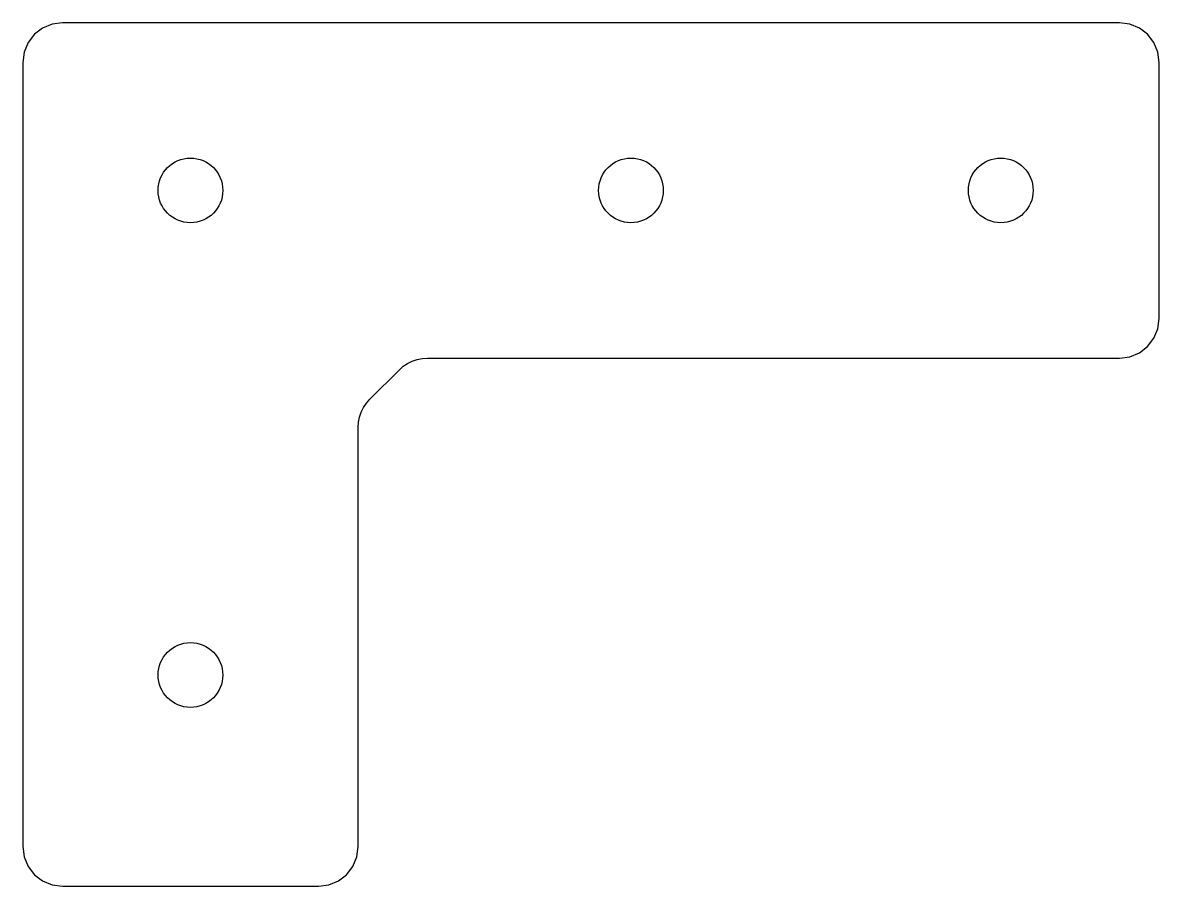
# Model space of a CAD drawing. Header units: millimetres. Extents: x 0 to 86, y 0 to 65.4.
import ezdxf

# ---------------------------------------------------------------- set-up
doc = ezdxf.new("R2010")
doc.units = ezdxf.units.MM

msp = doc.modelspace()

# ---------------------------------------------------------------- linework, layer by layer
at = {"layer": 'CUT'}
msp.add_lwpolyline([(0, 3), (0.102, 2.224), (0.402, 1.5), (0.879, 0.879), (1.5, 0.402), (2.224, 0.102), (3, 0), (22.4, 0), (23.176, 0.102), (23.9, 0.402), (24.521, 0.879), (24.998, 1.5), (25.298, 2.224), (25.4, 3), (25.4, 34.757), (25.426, 35.149), (25.502, 35.534), (25.628, 35.905), (25.802, 36.257), (26.02, 36.584), (26.279, 36.879), (28.521, 39.121), (28.816, 39.38), (29.143, 39.598), (29.495, 39.772), (29.866, 39.898), (30.251, 39.974), (30.643, 40), (83.05, 40), (83.826, 40.102), (84.55, 40.402), (85.171, 40.879), (85.648, 41.5), (85.948, 42.224), (86.05, 43), (86.05, 62.4), (85.948, 63.176), (85.648, 63.9), (85.171, 64.521), (84.55, 64.998), (83.826, 65.298), (83.05, 65.4), (3, 65.4), (2.224, 65.298), (1.5, 64.998), (0.879, 64.521), (0.402, 63.9), (0.102, 63.176), (0, 62.4)], close=True, dxfattribs=at)
for centre in [(12.7, 52.7), (46.05, 52.7), (74.05, 52.7), (12.7, 16)]:
    msp.add_circle(centre, 2.45, dxfattribs=at)

doc.saveas('drawing.dxf')
